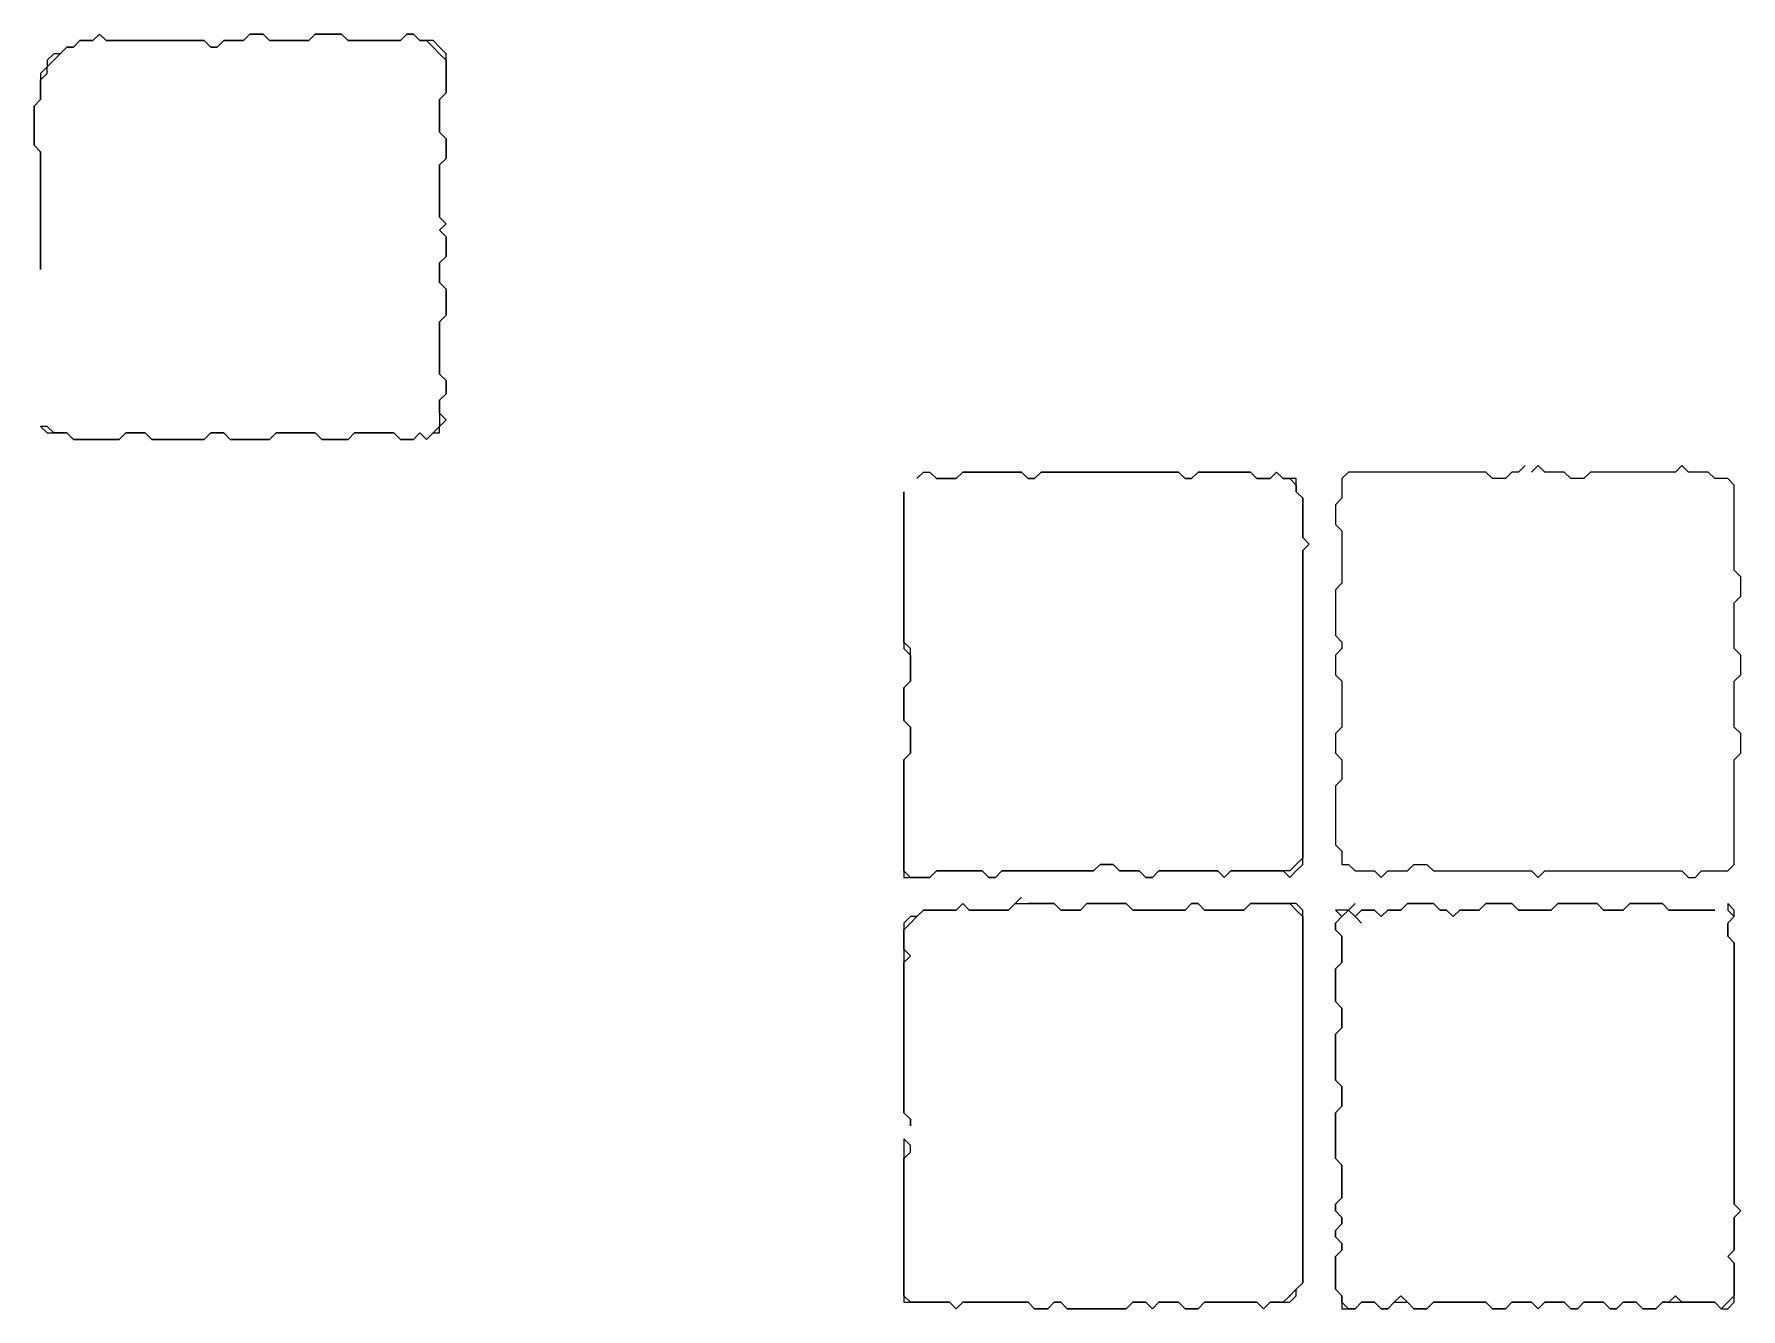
# Model space of a CAD drawing. Header units: metres. Extents: x 0 to 600, y 0 to 400.
# Drawn here: x 219.2 to 258.04, y 171.88 to 200.89 of the extents above; entities that cross this region are included whole.
import ezdxf

# ---------------------------------------------------------------- set-up
doc = ezdxf.new("R2010")
doc.units = ezdxf.units.M

msp = doc.modelspace()

# ---------------------------------------------------------------- linework, layer by layer
for points in [[(220.685, 200.893), (220.536, 200.744), (220.387, 200.744), (220.238, 200.744), (220.089, 200.595), (219.94, 200.595), (219.792, 200.446), (219.643, 200.446), (219.494, 200.298), (219.494, 200.149), (219.345, 200), (219.345, 199.851), (219.345, 199.702), (219.345, 199.554), (219.345, 199.405), (219.196, 199.256), (219.196, 199.107), (219.196, 198.958), (219.196, 198.81), (219.196, 198.661), (219.196, 198.512), (219.196, 198.363), (219.345, 198.214), (219.345, 198.065), (219.345, 197.917), (219.345, 197.768), (219.345, 197.619), (219.345, 197.47), (219.345, 197.321), (219.345, 197.173), (219.345, 197.024), (219.345, 196.875), (219.345, 196.726), (219.345, 196.577), (219.345, 196.429), (219.345, 196.28), (219.345, 196.131), (219.345, 195.982), (219.345, 195.833), (219.345, 195.685), (219.345, 195.536), (219.345, 195.685), (219.345, 195.833), (219.345, 195.982), (219.345, 196.131), (219.345, 196.28), (219.345, 196.429), (219.345, 196.577), (219.345, 196.726), (219.345, 196.875), (219.345, 197.024), (219.345, 197.173), (219.345, 197.321), (219.345, 197.47), (219.345, 197.619), (219.345, 197.768), (219.345, 197.917), (219.345, 198.065), (219.345, 198.214), (219.196, 198.363), (219.196, 198.512), (219.196, 198.661), (219.196, 198.81), (219.196, 198.958), (219.196, 199.107), (219.196, 199.256), (219.345, 199.405), (219.345, 199.554), (219.345, 199.702), (219.345, 199.851), (219.494, 200), (219.494, 200.149), (219.643, 200.298), (219.792, 200.446), (219.94, 200.595), (220.089, 200.595), (220.238, 200.744), (220.387, 200.744), (220.536, 200.744), (220.685, 200.893), (220.833, 200.744), (220.982, 200.744), (221.131, 200.744), (221.28, 200.744), (221.429, 200.744), (221.577, 200.744), (221.726, 200.744), (221.875, 200.744), (222.024, 200.744), (222.173, 200.744), (222.321, 200.744), (222.47, 200.744), (222.619, 200.744), (222.768, 200.744), (222.917, 200.744), (223.065, 200.744), (223.214, 200.595), (223.363, 200.595), (223.512, 200.744), (223.661, 200.744), (223.81, 200.744), (223.958, 200.744), (224.107, 200.893), (224.256, 200.893), (224.405, 200.893), (224.554, 200.744), (224.702, 200.744), (224.851, 200.744), (225, 200.744), (225.149, 200.744), (225.298, 200.744), (225.446, 200.744), (225.595, 200.893), (225.744, 200.893), (225.893, 200.893), (226.042, 200.893), (226.19, 200.893), (226.339, 200.744), (226.488, 200.744), (226.637, 200.744), (226.786, 200.744), (226.935, 200.744), (227.083, 200.744), (227.232, 200.744), (227.381, 200.744), (227.53, 200.744), (227.679, 200.893), (227.827, 200.893), (227.976, 200.744), (228.125, 200.744), (228.274, 200.595), (228.423, 200.446), (228.571, 200.298), (228.571, 200.149), (228.571, 200), (228.571, 199.851), (228.571, 199.702), (228.571, 199.554), (228.423, 199.405), (228.423, 199.256), (228.423, 199.107), (228.423, 198.958), (228.423, 198.81), (228.423, 198.661), (228.571, 198.512), (228.571, 198.363), (228.571, 198.214), (228.571, 198.065), (228.423, 197.917), (228.423, 197.768), (228.423, 197.619), (228.423, 197.47), (228.423, 197.321), (228.423, 197.173), (228.423, 197.024), (228.423, 196.875), (228.423, 196.726), (228.571, 196.577), (228.423, 196.429), (228.571, 196.28), (228.571, 196.131), (228.571, 195.982), (228.571, 195.833), (228.423, 195.685), (228.423, 195.536), (228.423, 195.387), (228.423, 195.238), (228.571, 195.089), (228.571, 194.94), (228.571, 194.792), (228.571, 194.643), (228.571, 194.494), (228.423, 194.345), (228.423, 194.196), (228.423, 194.048), (228.423, 193.899), (228.423, 193.75), (228.423, 193.601), (228.423, 193.452), (228.423, 193.304), (228.423, 193.155), (228.571, 193.006), (228.571, 192.857), (228.571, 192.708), (228.423, 192.56), (228.423, 192.411), (228.423, 192.262), (228.423, 192.113), (228.423, 191.964), (228.274, 191.815), (228.125, 191.667), (227.976, 191.815), (227.827, 191.667), (227.679, 191.667), (227.53, 191.667), (227.381, 191.815), (227.232, 191.815), (227.083, 191.815), (226.935, 191.815), (226.786, 191.815), (226.637, 191.815), (226.488, 191.815), (226.339, 191.667), (226.19, 191.667), (226.042, 191.667), (225.893, 191.667), (225.744, 191.667), (225.595, 191.815), (225.446, 191.815), (225.298, 191.815), (225.149, 191.815), (225, 191.815), (224.851, 191.815), (224.702, 191.815), (224.554, 191.667), (224.405, 191.667), (224.256, 191.667), (224.107, 191.667), (223.958, 191.667), (223.81, 191.667), (223.661, 191.667), (223.512, 191.815), (223.363, 191.815), (223.214, 191.815), (223.065, 191.667), (222.917, 191.667), (222.768, 191.667), (222.619, 191.667), (222.47, 191.667), (222.321, 191.667), (222.173, 191.667), (222.024, 191.667), (221.875, 191.667), (221.726, 191.815), (221.577, 191.815), (221.429, 191.815), (221.28, 191.815), (221.131, 191.667), (220.982, 191.667), (220.833, 191.667), (220.685, 191.667), (220.536, 191.667), (220.387, 191.667), (220.238, 191.667), (220.089, 191.667), (219.94, 191.815), (219.792, 191.815), (219.643, 191.815), (219.494, 191.964), (219.345, 191.964), (219.494, 191.815), (219.643, 191.815), (219.792, 191.815), (219.94, 191.815), (220.089, 191.667), (220.238, 191.667), (220.387, 191.667), (220.536, 191.667), (220.685, 191.667), (220.833, 191.667), (220.982, 191.667), (221.131, 191.667), (221.28, 191.815), (221.429, 191.815), (221.577, 191.815), (221.726, 191.815), (221.875, 191.667), (222.024, 191.667), (222.173, 191.667), (222.321, 191.667), (222.47, 191.667), (222.619, 191.667), (222.768, 191.667), (222.917, 191.667), (223.065, 191.667), (223.214, 191.815), (223.363, 191.815), (223.512, 191.815), (223.661, 191.667), (223.81, 191.667), (223.958, 191.667), (224.107, 191.667), (224.256, 191.667), (224.405, 191.667), (224.554, 191.667), (224.702, 191.815), (224.851, 191.815), (225, 191.815), (225.149, 191.815), (225.298, 191.815), (225.446, 191.815), (225.595, 191.815), (225.744, 191.667), (225.893, 191.667), (226.042, 191.667), (226.19, 191.667), (226.339, 191.667), (226.488, 191.815), (226.637, 191.815), (226.786, 191.815), (226.935, 191.815), (227.083, 191.815), (227.232, 191.815), (227.381, 191.815), (227.53, 191.667), (227.679, 191.667), (227.827, 191.667), (227.976, 191.815), (228.125, 191.667), (228.274, 191.815), (228.423, 191.815), (228.423, 191.964), (228.571, 192.113), (228.423, 192.262), (228.423, 192.411), (228.423, 192.56), (228.571, 192.708), (228.571, 192.857), (228.571, 193.006), (228.423, 193.155), (228.423, 193.304), (228.423, 193.452), (228.423, 193.601), (228.423, 193.75), (228.423, 193.899), (228.423, 194.048), (228.423, 194.196), (228.423, 194.345), (228.571, 194.494), (228.571, 194.643), (228.571, 194.792), (228.571, 194.94), (228.571, 195.089), (228.423, 195.238), (228.423, 195.387), (228.423, 195.536), (228.423, 195.685), (228.571, 195.833), (228.571, 195.982), (228.571, 196.131), (228.571, 196.28), (228.423, 196.429), (228.571, 196.577), (228.423, 196.726), (228.423, 196.875), (228.423, 197.024), (228.423, 197.173), (228.423, 197.321), (228.423, 197.47), (228.423, 197.619), (228.423, 197.768), (228.423, 197.917), (228.571, 198.065), (228.571, 198.214), (228.571, 198.363), (228.571, 198.512), (228.423, 198.661), (228.423, 198.81), (228.423, 198.958), (228.423, 199.107), (228.423, 199.256), (228.423, 199.405), (228.571, 199.554), (228.571, 199.702), (228.571, 199.851), (228.571, 200), (228.571, 200.149), (228.571, 200.298), (228.571, 200.446), (228.423, 200.595), (228.274, 200.744), (228.125, 200.744), (227.976, 200.744), (227.827, 200.893), (227.679, 200.893), (227.53, 200.744), (227.381, 200.744), (227.232, 200.744), (227.083, 200.744), (226.935, 200.744), (226.786, 200.744), (226.637, 200.744), (226.488, 200.744), (226.339, 200.744), (226.19, 200.893), (226.042, 200.893), (225.893, 200.893), (225.744, 200.893), (225.595, 200.893), (225.446, 200.744), (225.298, 200.744), (225.149, 200.744), (225, 200.744), (224.851, 200.744), (224.702, 200.744), (224.554, 200.744), (224.405, 200.893), (224.256, 200.893), (224.107, 200.893), (223.958, 200.744), (223.81, 200.744), (223.661, 200.744), (223.512, 200.744), (223.363, 200.595), (223.214, 200.595), (223.065, 200.744), (222.917, 200.744), (222.768, 200.744), (222.619, 200.744), (222.47, 200.744), (222.321, 200.744), (222.173, 200.744), (222.024, 200.744), (221.875, 200.744), (221.726, 200.744), (221.577, 200.744), (221.429, 200.744), (221.28, 200.744), (221.131, 200.744), (220.982, 200.744), (220.833, 200.744)], [(239.435, 190.923), (239.286, 190.774), (239.435, 190.923), (239.583, 190.923), (239.732, 190.774), (239.881, 190.774), (240.03, 190.774), (240.179, 190.774), (240.327, 190.923), (240.476, 190.923), (240.625, 190.923), (240.774, 190.923), (240.923, 190.923), (241.071, 190.923), (241.22, 190.923), (241.369, 190.923), (241.518, 190.923), (241.667, 190.923), (241.815, 190.774), (241.964, 190.774), (242.113, 190.923), (242.262, 190.923), (242.411, 190.923), (242.56, 190.923), (242.708, 190.923), (242.857, 190.923), (243.006, 190.923), (243.155, 190.923), (243.304, 190.923), (243.452, 190.923), (243.601, 190.923), (243.75, 190.923), (243.899, 190.923), (244.048, 190.923), (244.196, 190.923), (244.345, 190.923), (244.494, 190.923), (244.643, 190.923), (244.792, 190.923), (244.94, 190.923), (245.089, 190.923), (245.238, 190.923), (245.387, 190.774), (245.536, 190.774), (245.685, 190.923), (245.833, 190.923), (245.982, 190.923), (246.131, 190.923), (246.28, 190.923), (246.429, 190.923), (246.577, 190.923), (246.726, 190.923), (246.875, 190.923), (247.024, 190.774), (247.173, 190.774), (247.321, 190.774), (247.47, 190.923), (247.619, 190.774), (247.768, 190.774), (247.917, 190.625), (247.917, 190.476), (248.065, 190.327), (248.065, 190.179), (248.065, 190.03), (248.065, 189.881), (248.065, 189.732), (248.065, 189.583), (248.065, 189.435), (248.214, 189.286), (248.065, 189.137), (248.065, 188.988), (248.065, 188.839), (248.065, 188.69), (248.065, 188.542), (248.065, 188.393), (248.065, 188.244), (248.065, 188.095), (248.065, 187.946), (248.065, 187.798), (248.065, 187.649), (248.065, 187.5), (248.065, 187.351), (248.065, 187.202), (248.065, 187.054), (248.065, 186.905), (248.065, 186.756), (248.065, 186.607), (248.065, 186.458), (248.065, 186.31), (248.065, 186.161), (248.065, 186.012), (248.065, 185.863), (248.065, 185.714), (248.065, 185.565), (248.065, 185.417), (248.065, 185.268), (248.065, 185.119), (248.065, 184.97), (248.065, 184.821), (248.065, 184.673), (248.065, 184.524), (248.065, 184.375), (248.065, 184.226), (248.065, 184.077), (248.065, 183.929), (248.065, 183.78), (248.065, 183.631), (248.065, 183.482), (248.065, 183.333), (248.065, 183.185), (248.065, 183.036), (248.065, 182.887), (248.065, 182.738), (248.065, 182.589), (248.065, 182.44), (248.065, 182.292), (248.065, 182.143), (247.917, 181.994), (247.768, 181.845), (247.619, 181.845), (247.47, 181.845), (247.321, 181.845), (247.173, 181.845), (247.024, 181.845), (246.875, 181.845), (246.726, 181.845), (246.577, 181.845), (246.429, 181.845), (246.28, 181.696), (246.131, 181.845), (245.982, 181.845), (245.833, 181.845), (245.685, 181.845), (245.536, 181.845), (245.387, 181.845), (245.238, 181.845), (245.089, 181.845), (244.94, 181.845), (244.792, 181.845), (244.643, 181.696), (244.494, 181.696), (244.345, 181.845), (244.196, 181.845), (244.048, 181.845), (243.899, 181.845), (243.75, 181.994), (243.601, 181.994), (243.452, 181.994), (243.304, 181.845), (243.155, 181.845), (243.006, 181.845), (242.857, 181.845), (242.708, 181.845), (242.56, 181.845), (242.411, 181.845), (242.262, 181.845), (242.113, 181.845), (241.964, 181.845), (241.815, 181.845), (241.667, 181.845), (241.518, 181.845), (241.369, 181.845), (241.22, 181.845), (241.071, 181.696), (240.923, 181.696), (240.774, 181.845), (240.625, 181.845), (240.476, 181.845), (240.327, 181.845), (240.179, 181.845), (240.03, 181.845), (239.881, 181.845), (239.732, 181.845), (239.583, 181.696), (239.435, 181.696), (239.286, 181.696), (239.137, 181.696), (238.988, 181.845), (238.988, 181.994), (238.988, 182.143), (238.988, 182.292), (238.988, 182.44), (238.988, 182.589), (238.988, 182.738), (238.988, 182.887), (238.988, 183.036), (238.988, 183.185), (238.988, 183.333), (238.988, 183.482), (238.988, 183.631), (238.988, 183.78), (238.988, 183.929), (238.988, 184.077), (238.988, 184.226), (238.988, 184.375), (239.137, 184.524), (239.137, 184.673), (239.137, 184.821), (239.137, 184.97), (239.137, 185.119), (238.988, 185.268), (238.988, 185.417), (238.988, 185.565), (238.988, 185.714), (238.988, 185.863), (238.988, 186.012), (239.137, 186.161), (239.137, 186.31), (239.137, 186.458), (239.137, 186.607), (239.137, 186.756), (239.137, 186.905), (238.988, 187.054), (238.988, 187.202), (238.988, 187.351), (238.988, 187.5), (238.988, 187.649), (238.988, 187.798), (238.988, 187.946), (238.988, 188.095), (238.988, 188.244), (238.988, 188.393), (238.988, 188.542), (238.988, 188.69), (238.988, 188.839), (238.988, 188.988), (238.988, 189.137), (238.988, 189.286), (238.988, 189.435), (238.988, 189.583), (238.988, 189.732), (238.988, 189.881), (238.988, 190.03), (238.988, 190.179), (238.988, 190.327), (238.988, 190.476), (238.988, 190.327), (238.988, 190.179), (238.988, 190.03), (238.988, 189.881), (238.988, 189.732), (238.988, 189.583), (238.988, 189.435), (238.988, 189.286), (238.988, 189.137), (238.988, 188.988), (238.988, 188.839), (238.988, 188.69), (238.988, 188.542), (238.988, 188.393), (238.988, 188.244), (238.988, 188.095), (238.988, 187.946), (238.988, 187.798), (238.988, 187.649), (238.988, 187.5), (238.988, 187.351), (238.988, 187.202), (238.988, 187.054), (238.988, 186.905), (239.137, 186.756), (239.137, 186.607), (239.137, 186.458), (239.137, 186.31), (239.137, 186.161), (238.988, 186.012), (238.988, 185.863), (238.988, 185.714), (238.988, 185.565), (238.988, 185.417), (238.988, 185.268), (239.137, 185.119), (239.137, 184.97), (239.137, 184.821), (239.137, 184.673), (239.137, 184.524), (238.988, 184.375), (238.988, 184.226), (238.988, 184.077), (238.988, 183.929), (238.988, 183.78), (238.988, 183.631), (238.988, 183.482), (238.988, 183.333), (238.988, 183.185), (238.988, 183.036), (238.988, 182.887), (238.988, 182.738), (238.988, 182.589), (238.988, 182.44), (238.988, 182.292), (238.988, 182.143), (238.988, 181.994), (238.988, 181.845), (238.988, 181.696), (239.137, 181.696), (239.286, 181.696), (239.435, 181.696), (239.583, 181.696), (239.732, 181.845), (239.881, 181.845), (240.03, 181.845), (240.179, 181.845), (240.327, 181.845), (240.476, 181.845), (240.625, 181.845), (240.774, 181.845), (240.923, 181.696), (241.071, 181.696), (241.22, 181.845), (241.369, 181.845), (241.518, 181.845), (241.667, 181.845), (241.815, 181.845), (241.964, 181.845), (242.113, 181.845), (242.262, 181.845), (242.411, 181.845), (242.56, 181.845), (242.708, 181.845), (242.857, 181.845), (243.006, 181.845), (243.155, 181.845), (243.304, 181.845), (243.452, 181.994), (243.601, 181.994), (243.75, 181.994), (243.899, 181.845), (244.048, 181.845), (244.196, 181.845), (244.345, 181.845), (244.494, 181.696), (244.643, 181.696), (244.792, 181.845), (244.94, 181.845), (245.089, 181.845), (245.238, 181.845), (245.387, 181.845), (245.536, 181.845), (245.685, 181.845), (245.833, 181.845), (245.982, 181.845), (246.131, 181.845), (246.28, 181.696), (246.429, 181.845), (246.577, 181.845), (246.726, 181.845), (246.875, 181.845), (247.024, 181.845), (247.173, 181.845), (247.321, 181.845), (247.47, 181.845), (247.619, 181.845), (247.768, 181.696), (247.917, 181.845), (248.065, 181.994), (248.065, 182.143), (248.065, 182.292), (248.065, 182.44), (248.065, 182.589), (248.065, 182.738), (248.065, 182.887), (248.065, 183.036), (248.065, 183.185), (248.065, 183.333), (248.065, 183.482), (248.065, 183.631), (248.065, 183.78), (248.065, 183.929), (248.065, 184.077), (248.065, 184.226), (248.065, 184.375), (248.065, 184.524), (248.065, 184.673), (248.065, 184.821), (248.065, 184.97), (248.065, 185.119), (248.065, 185.268), (248.065, 185.417), (248.065, 185.565), (248.065, 185.714), (248.065, 185.863), (248.065, 186.012), (248.065, 186.161), (248.065, 186.31), (248.065, 186.458), (248.065, 186.607), (248.065, 186.756), (248.065, 186.905), (248.065, 187.054), (248.065, 187.202), (248.065, 187.351), (248.065, 187.5), (248.065, 187.649), (248.065, 187.798), (248.065, 187.946), (248.065, 188.095), (248.065, 188.244), (248.065, 188.393), (248.065, 188.542), (248.065, 188.69), (248.065, 188.839), (248.065, 188.988), (248.065, 189.137), (248.214, 189.286), (248.065, 189.435), (248.065, 189.583), (248.065, 189.732), (248.065, 189.881), (248.065, 190.03), (248.065, 190.179), (248.065, 190.327), (247.917, 190.476), (247.917, 190.625), (247.917, 190.774), (247.768, 190.774), (247.619, 190.774), (247.47, 190.923), (247.321, 190.774), (247.173, 190.774), (247.024, 190.774), (246.875, 190.923), (246.726, 190.923), (246.577, 190.923), (246.429, 190.923), (246.28, 190.923), (246.131, 190.923), (245.982, 190.923), (245.833, 190.923), (245.685, 190.923), (245.536, 190.774), (245.387, 190.774), (245.238, 190.923), (245.089, 190.923), (244.94, 190.923), (244.792, 190.923), (244.643, 190.923), (244.494, 190.923), (244.345, 190.923), (244.196, 190.923), (244.048, 190.923), (243.899, 190.923), (243.75, 190.923), (243.601, 190.923), (243.452, 190.923), (243.304, 190.923), (243.155, 190.923), (243.006, 190.923), (242.857, 190.923), (242.708, 190.923), (242.56, 190.923), (242.411, 190.923), (242.262, 190.923), (242.113, 190.923), (241.964, 190.774), (241.815, 190.774), (241.667, 190.923), (241.518, 190.923), (241.369, 190.923), (241.22, 190.923), (241.071, 190.923), (240.923, 190.923), (240.774, 190.923), (240.625, 190.923), (240.476, 190.923), (240.327, 190.923), (240.179, 190.774), (240.03, 190.774), (239.881, 190.774), (239.732, 190.774), (239.583, 190.923)], [(253.125, 191.071), (252.976, 190.923), (252.827, 190.923), (252.679, 190.774), (252.53, 190.774), (252.381, 190.774), (252.232, 190.923), (252.083, 190.923), (251.935, 190.923), (251.786, 190.923), (251.637, 190.923), (251.488, 190.923), (251.339, 190.923), (251.19, 190.923), (251.042, 190.923), (250.893, 190.923), (250.744, 190.923), (250.595, 190.923), (250.446, 190.923), (250.298, 190.923), (250.149, 190.923), (250, 190.923), (249.851, 190.923), (249.702, 190.923), (249.554, 190.923), (249.405, 190.923), (249.256, 190.923), (249.107, 190.923), (248.958, 190.774), (248.958, 190.625), (248.958, 190.476), (248.958, 190.327), (248.81, 190.179), (248.81, 190.03), (248.81, 189.881), (248.81, 189.732), (248.958, 189.583), (248.958, 189.435), (248.958, 189.286), (248.958, 189.137), (248.958, 188.988), (248.958, 188.839), (248.958, 188.69), (248.958, 188.542), (248.958, 188.393), (248.81, 188.244), (248.81, 188.095), (248.81, 187.946), (248.81, 187.798), (248.81, 187.649), (248.81, 187.5), (248.81, 187.351), (248.81, 187.202), (248.958, 187.054), (248.958, 186.905), (248.81, 186.756), (248.81, 186.607), (248.81, 186.458), (248.81, 186.31), (248.958, 186.161), (248.958, 186.012), (248.958, 185.863), (248.958, 185.714), (248.958, 185.565), (248.958, 185.417), (248.958, 185.268), (248.958, 185.119), (248.81, 184.97), (248.81, 184.821), (248.81, 184.673), (248.81, 184.524), (248.958, 184.375), (248.958, 184.226), (248.958, 184.077), (248.958, 183.929), (248.81, 183.78), (248.81, 183.631), (248.81, 183.482), (248.81, 183.333), (248.81, 183.185), (248.81, 183.036), (248.81, 182.887), (248.81, 182.738), (248.81, 182.589), (248.81, 182.44), (248.958, 182.292), (248.958, 182.143), (248.958, 181.994), (249.107, 181.994), (249.256, 181.845), (249.405, 181.845), (249.554, 181.845), (249.702, 181.845), (249.851, 181.696), (250, 181.845), (250.149, 181.845), (250.298, 181.845), (250.446, 181.845), (250.595, 181.994), (250.744, 181.994), (250.893, 181.994), (251.042, 181.845), (251.19, 181.845), (251.339, 181.845), (251.488, 181.845), (251.637, 181.845), (251.786, 181.845), (251.935, 181.845), (252.083, 181.845), (252.232, 181.845), (252.381, 181.845), (252.53, 181.845), (252.679, 181.845), (252.827, 181.845), (252.976, 181.845), (253.125, 181.845), (253.274, 181.845), (253.423, 181.696), (253.571, 181.845), (253.72, 181.845), (253.869, 181.845), (254.018, 181.845), (254.167, 181.845), (254.315, 181.845), (254.464, 181.845), (254.613, 181.845), (254.762, 181.845), (254.911, 181.845), (255.06, 181.845), (255.208, 181.845), (255.357, 181.845), (255.506, 181.845), (255.655, 181.845), (255.804, 181.845), (255.952, 181.845), (256.101, 181.845), (256.25, 181.845), (256.399, 181.845), (256.548, 181.845), (256.696, 181.845), (256.845, 181.696), (256.994, 181.696), (257.143, 181.845), (257.292, 181.845), (257.44, 181.845), (257.589, 181.845), (257.738, 181.845), (257.887, 181.994), (257.887, 182.143), (257.887, 182.292), (257.887, 182.44), (257.887, 182.589), (257.887, 182.738), (257.887, 182.887), (257.887, 183.036), (257.887, 183.185), (257.887, 183.333), (257.887, 183.482), (257.887, 183.631), (257.887, 183.78), (257.887, 183.929), (257.887, 184.077), (257.887, 184.226), (257.887, 184.375), (258.036, 184.524), (258.036, 184.673), (258.036, 184.821), (258.036, 184.97), (257.887, 185.119), (257.887, 185.268), (257.887, 185.417), (257.887, 185.565), (257.887, 185.714), (257.887, 185.863), (257.887, 186.012), (257.887, 186.161), (258.036, 186.31), (258.036, 186.458), (258.036, 186.607), (258.036, 186.756), (257.887, 186.905), (257.887, 187.054), (257.887, 187.202), (257.887, 187.351), (257.887, 187.5), (257.887, 187.649), (257.887, 187.798), (257.887, 187.946), (258.036, 188.095), (258.036, 188.244), (258.036, 188.393), (258.036, 188.542), (257.887, 188.69), (257.887, 188.839), (257.887, 188.988), (257.887, 189.137), (257.887, 189.286), (257.887, 189.435), (257.887, 189.583), (257.887, 189.732), (257.887, 189.881), (257.887, 190.03), (257.887, 190.179), (257.887, 190.327), (257.887, 190.476), (257.887, 190.625), (257.738, 190.774), (257.589, 190.774), (257.44, 190.774), (257.292, 190.923), (257.143, 190.923), (256.994, 190.923), (256.845, 190.923), (256.696, 191.071), (256.548, 190.923), (256.399, 190.923), (256.25, 190.923), (256.101, 190.923), (255.952, 190.923), (255.804, 190.923), (255.655, 190.923), (255.506, 190.923), (255.357, 190.923), (255.208, 190.923), (255.06, 190.923), (254.911, 190.923), (254.762, 190.923), (254.613, 190.923), (254.464, 190.774), (254.315, 190.774), (254.167, 190.774), (254.018, 190.923), (253.869, 190.923), (253.72, 190.923), (253.571, 190.923), (253.423, 191.071), (253.274, 190.923)], [(241.667, 181.25), (241.518, 181.101), (241.369, 180.952), (241.22, 180.952), (241.071, 180.952), (240.923, 180.952), (240.774, 180.952), (240.625, 180.952), (240.476, 180.952), (240.327, 181.101), (240.179, 180.952), (240.03, 180.952), (239.881, 180.952), (239.732, 180.952), (239.583, 180.952), (239.435, 180.952), (239.286, 180.804), (239.137, 180.804), (238.988, 180.655), (238.988, 180.506), (238.988, 180.357), (238.988, 180.208), (238.988, 180.06), (238.988, 179.911), (238.988, 179.762), (238.988, 179.613), (238.988, 179.464), (238.988, 179.315), (238.988, 179.167), (238.988, 179.018), (238.988, 178.869), (238.988, 178.72), (238.988, 178.571), (238.988, 178.423), (238.988, 178.274), (238.988, 178.125), (238.988, 177.976), (238.988, 177.827), (238.988, 177.679), (238.988, 177.53), (238.988, 177.381), (238.988, 177.232), (238.988, 177.083), (238.988, 176.935), (238.988, 176.786), (238.988, 176.637), (238.988, 176.488), (238.988, 176.339), (239.137, 176.19), (239.137, 176.042), (239.137, 176.19), (238.988, 176.339), (238.988, 176.488), (238.988, 176.637), (238.988, 176.786), (238.988, 176.935), (238.988, 177.083), (238.988, 177.232), (238.988, 177.381), (238.988, 177.53), (238.988, 177.679), (238.988, 177.827), (238.988, 177.976), (238.988, 178.125), (238.988, 178.274), (238.988, 178.423), (238.988, 178.571), (238.988, 178.72), (238.988, 178.869), (238.988, 179.018), (238.988, 179.167), (238.988, 179.315), (238.988, 179.464), (238.988, 179.613), (238.988, 179.762), (239.137, 179.911), (238.988, 180.06), (238.988, 180.208), (238.988, 180.357), (238.988, 180.506), (239.137, 180.655), (239.286, 180.804), (239.435, 180.952), (239.583, 180.952), (239.732, 180.952), (239.881, 180.952), (240.03, 180.952), (240.179, 180.952), (240.327, 181.101), (240.476, 180.952), (240.625, 180.952), (240.774, 180.952), (240.923, 180.952), (241.071, 180.952), (241.22, 180.952), (241.369, 180.952), (241.518, 181.101), (241.667, 181.101), (241.815, 181.101), (241.964, 181.101), (242.113, 181.101), (242.262, 181.101), (242.411, 181.101), (242.56, 180.952), (242.708, 180.952), (242.857, 180.952), (243.006, 180.952), (243.155, 181.101), (243.304, 181.101), (243.452, 181.101), (243.601, 181.101), (243.75, 181.101), (243.899, 181.101), (244.048, 181.101), (244.196, 180.952), (244.345, 180.952), (244.494, 180.952), (244.643, 180.952), (244.792, 180.952), (244.94, 180.952), (245.089, 180.952), (245.238, 180.952), (245.387, 180.952), (245.536, 181.101), (245.685, 181.101), (245.833, 180.952), (245.982, 180.952), (246.131, 180.952), (246.28, 180.952), (246.429, 180.952), (246.577, 180.952), (246.726, 180.952), (246.875, 181.101), (247.024, 181.101), (247.173, 181.101), (247.321, 181.101), (247.47, 181.101), (247.619, 181.101), (247.768, 181.101), (247.917, 180.952), (248.065, 180.804), (248.065, 180.655), (248.065, 180.506), (248.065, 180.357), (248.065, 180.208), (248.065, 180.06), (248.065, 179.911), (248.065, 179.762), (248.065, 179.613), (248.065, 179.464), (248.065, 179.315), (248.065, 179.167), (248.065, 179.018), (248.065, 178.869), (248.065, 178.72), (248.065, 178.571), (248.065, 178.423), (248.065, 178.274), (248.065, 178.125), (248.065, 177.976), (248.065, 177.827), (248.065, 177.679), (248.065, 177.53), (248.065, 177.381), (248.065, 177.232), (248.065, 177.083), (248.065, 176.935), (248.065, 176.786), (248.065, 176.637), (248.065, 176.488), (248.065, 176.339), (248.065, 176.19), (248.065, 176.042), (248.065, 175.893), (248.065, 175.744), (248.065, 175.595), (248.065, 175.446), (248.065, 175.298), (248.065, 175.149), (248.065, 175), (248.065, 174.851), (248.065, 174.702), (248.065, 174.554), (248.065, 174.405), (248.065, 174.256), (248.065, 174.107), (248.065, 173.958), (248.065, 173.81), (248.065, 173.661), (248.065, 173.512), (248.065, 173.363), (248.065, 173.214), (248.065, 173.065), (248.065, 172.917), (248.065, 172.768), (248.065, 172.619), (248.065, 172.47), (247.917, 172.321), (247.768, 172.173), (247.619, 172.024), (247.47, 172.024), (247.321, 172.024), (247.173, 171.875), (247.024, 172.024), (246.875, 172.024), (246.726, 172.024), (246.577, 172.024), (246.429, 172.024), (246.28, 172.024), (246.131, 172.024), (245.982, 172.024), (245.833, 172.024), (245.685, 171.875), (245.536, 171.875), (245.387, 171.875), (245.238, 172.024), (245.089, 172.024), (244.94, 172.024), (244.792, 172.024), (244.643, 171.875), (244.494, 172.024), (244.345, 172.024), (244.196, 172.024), (244.048, 171.875), (243.899, 171.875), (243.75, 171.875), (243.601, 171.875), (243.452, 171.875), (243.304, 171.875), (243.155, 171.875), (243.006, 171.875), (242.857, 171.875), (242.708, 171.875), (242.56, 172.024), (242.411, 172.024), (242.262, 171.875), (242.113, 171.875), (241.964, 171.875), (241.815, 172.024), (241.667, 172.024), (241.518, 172.024), (241.369, 172.024), (241.22, 172.024), (241.071, 172.024), (240.923, 172.024), (240.774, 172.024), (240.625, 172.024), (240.476, 172.024), (240.327, 172.024), (240.179, 171.875), (240.03, 172.024), (239.881, 172.024), (239.732, 172.024), (239.583, 172.024), (239.435, 172.024), (239.286, 172.024), (239.137, 172.024), (238.988, 172.173), (238.988, 172.321), (238.988, 172.47), (238.988, 172.619), (238.988, 172.768), (238.988, 172.917), (238.988, 173.065), (238.988, 173.214), (238.988, 173.363), (238.988, 173.512), (238.988, 173.661), (238.988, 173.81), (238.988, 173.958), (238.988, 174.107), (238.988, 174.256), (238.988, 174.405), (238.988, 174.554), (238.988, 174.702), (238.988, 174.851), (238.988, 175), (238.988, 175.149), (238.988, 175.298), (239.137, 175.446), (239.137, 175.595), (238.988, 175.744), (238.988, 175.595), (238.988, 175.446), (238.988, 175.298), (238.988, 175.149), (238.988, 175), (238.988, 174.851), (238.988, 174.702), (238.988, 174.554), (238.988, 174.405), (238.988, 174.256), (238.988, 174.107), (238.988, 173.958), (238.988, 173.81), (238.988, 173.661), (238.988, 173.512), (238.988, 173.363), (238.988, 173.214), (238.988, 173.065), (238.988, 172.917), (238.988, 172.768), (238.988, 172.619), (238.988, 172.47), (238.988, 172.321), (238.988, 172.173), (238.988, 172.024), (239.137, 172.024), (239.286, 172.024), (239.435, 172.024), (239.583, 172.024), (239.732, 172.024), (239.881, 172.024), (240.03, 172.024), (240.179, 171.875), (240.327, 172.024), (240.476, 172.024), (240.625, 172.024), (240.774, 172.024), (240.923, 172.024), (241.071, 172.024), (241.22, 172.024), (241.369, 172.024), (241.518, 172.024), (241.667, 172.024), (241.815, 172.024), (241.964, 171.875), (242.113, 171.875), (242.262, 171.875), (242.411, 172.024), (242.56, 172.024), (242.708, 171.875), (242.857, 171.875), (243.006, 171.875), (243.155, 171.875), (243.304, 171.875), (243.452, 171.875), (243.601, 171.875), (243.75, 171.875), (243.899, 171.875), (244.048, 171.875), (244.196, 172.024), (244.345, 172.024), (244.494, 172.024), (244.643, 171.875), (244.792, 172.024), (244.94, 172.024), (245.089, 172.024), (245.238, 172.024), (245.387, 171.875), (245.536, 171.875), (245.685, 171.875), (245.833, 172.024), (245.982, 172.024), (246.131, 172.024), (246.28, 172.024), (246.429, 172.024), (246.577, 172.024), (246.726, 172.024), (246.875, 172.024), (247.024, 172.024), (247.173, 171.875), (247.321, 172.024), (247.47, 172.024), (247.619, 172.024), (247.768, 172.024), (247.917, 172.173), (247.917, 172.321), (248.065, 172.47), (248.065, 172.619), (248.065, 172.768), (248.065, 172.917), (248.065, 173.065), (248.065, 173.214), (248.065, 173.363), (248.065, 173.512), (248.065, 173.661), (248.065, 173.81), (248.065, 173.958), (248.065, 174.107), (248.065, 174.256), (248.065, 174.405), (248.065, 174.554), (248.065, 174.702), (248.065, 174.851), (248.065, 175), (248.065, 175.149), (248.065, 175.298), (248.065, 175.446), (248.065, 175.595), (248.065, 175.744), (248.065, 175.893), (248.065, 176.042), (248.065, 176.19), (248.065, 176.339), (248.065, 176.488), (248.065, 176.637), (248.065, 176.786), (248.065, 176.935), (248.065, 177.083), (248.065, 177.232), (248.065, 177.381), (248.065, 177.53), (248.065, 177.679), (248.065, 177.827), (248.065, 177.976), (248.065, 178.125), (248.065, 178.274), (248.065, 178.423), (248.065, 178.571), (248.065, 178.72), (248.065, 178.869), (248.065, 179.018), (248.065, 179.167), (248.065, 179.315), (248.065, 179.464), (248.065, 179.613), (248.065, 179.762), (248.065, 179.911), (248.065, 180.06), (248.065, 180.208), (248.065, 180.357), (248.065, 180.506), (248.065, 180.655), (248.065, 180.804), (248.065, 180.952), (247.917, 181.101), (247.768, 181.101), (247.619, 181.101), (247.47, 181.101), (247.321, 181.101), (247.173, 181.101), (247.024, 181.101), (246.875, 181.101), (246.726, 180.952), (246.577, 180.952), (246.429, 180.952), (246.28, 180.952), (246.131, 180.952), (245.982, 180.952), (245.833, 180.952), (245.685, 181.101), (245.536, 181.101), (245.387, 180.952), (245.238, 180.952), (245.089, 180.952), (244.94, 180.952), (244.792, 180.952), (244.643, 180.952), (244.494, 180.952), (244.345, 180.952), (244.196, 180.952), (244.048, 181.101), (243.899, 181.101), (243.75, 181.101), (243.601, 181.101), (243.452, 181.101), (243.304, 181.101), (243.155, 181.101), (243.006, 180.952), (242.857, 180.952), (242.708, 180.952), (242.56, 180.952), (242.411, 181.101), (242.262, 181.101), (242.113, 181.101), (241.964, 181.101), (241.815, 181.101)], [(249.256, 181.101), (249.107, 180.952), (248.958, 180.952), (248.81, 180.952), (248.958, 180.804), (248.81, 180.655), (248.81, 180.506), (248.958, 180.357), (248.958, 180.208), (248.958, 180.06), (248.958, 179.911), (248.958, 179.762), (248.81, 179.613), (248.81, 179.464), (248.81, 179.315), (248.81, 179.167), (248.81, 179.018), (248.81, 178.869), (248.958, 178.72), (248.958, 178.571), (248.958, 178.423), (248.958, 178.274), (248.81, 178.125), (248.81, 177.976), (248.81, 177.827), (248.81, 177.679), (248.81, 177.53), (248.81, 177.381), (248.81, 177.232), (248.81, 177.083), (248.958, 176.935), (248.958, 176.786), (248.958, 176.637), (248.958, 176.488), (248.81, 176.339), (248.81, 176.19), (248.81, 176.042), (248.81, 175.893), (248.81, 175.744), (248.81, 175.595), (248.81, 175.446), (248.81, 175.298), (248.958, 175.149), (248.958, 175), (248.958, 174.851), (248.958, 174.702), (248.958, 174.554), (248.958, 174.405), (248.81, 174.256), (248.81, 174.107), (248.958, 173.958), (248.958, 173.81), (248.81, 173.661), (248.81, 173.512), (248.958, 173.363), (248.958, 173.214), (248.81, 173.065), (248.81, 172.917), (248.81, 172.768), (248.81, 172.619), (248.81, 172.47), (248.81, 172.321), (248.958, 172.173), (248.958, 172.024), (248.958, 171.875), (249.107, 171.875), (249.256, 171.875), (249.405, 172.024), (249.554, 172.024), (249.702, 172.024), (249.851, 171.875), (250, 171.875), (250.149, 172.024), (250.298, 172.024), (250.446, 172.024), (250.595, 171.875), (250.744, 171.875), (250.893, 171.875), (251.042, 172.024), (251.19, 172.024), (251.339, 172.024), (251.488, 172.024), (251.637, 172.024), (251.786, 172.024), (251.935, 172.024), (252.083, 172.024), (252.232, 172.024), (252.381, 171.875), (252.53, 171.875), (252.679, 171.875), (252.827, 172.024), (252.976, 172.024), (253.125, 172.024), (253.274, 172.024), (253.423, 171.875), (253.571, 172.024), (253.72, 172.024), (253.869, 172.024), (254.018, 172.024), (254.167, 171.875), (254.315, 171.875), (254.464, 172.024), (254.613, 172.024), (254.762, 172.024), (254.911, 172.024), (255.06, 171.875), (255.208, 171.875), (255.357, 172.024), (255.506, 172.024), (255.655, 172.024), (255.804, 171.875), (255.952, 171.875), (256.101, 171.875), (256.25, 172.024), (256.399, 172.024), (256.548, 172.024), (256.696, 172.024), (256.845, 172.024), (256.994, 172.024), (257.143, 172.024), (257.292, 172.024), (257.44, 172.024), (257.589, 171.875), (257.738, 171.875), (257.887, 172.024), (257.887, 172.173), (257.887, 172.321), (257.887, 172.47), (257.887, 172.619), (257.887, 172.768), (257.887, 172.917), (257.738, 173.065), (257.887, 173.214), (257.887, 173.363), (257.887, 173.512), (257.887, 173.661), (257.887, 173.81), (257.887, 173.958), (258.036, 174.107), (257.887, 174.256), (257.887, 174.405), (257.887, 174.554), (257.887, 174.702), (257.887, 174.851), (257.887, 175), (257.887, 175.149), (257.887, 175.298), (257.887, 175.446), (257.887, 175.595), (257.887, 175.744), (257.887, 175.893), (257.887, 176.042), (257.887, 176.19), (257.887, 176.339), (257.887, 176.488), (257.887, 176.637), (257.887, 176.786), (257.887, 176.935), (257.887, 177.083), (257.887, 177.232), (257.887, 177.381), (257.887, 177.53), (257.887, 177.679), (257.887, 177.827), (257.887, 177.976), (257.887, 178.125), (257.887, 178.274), (257.887, 178.423), (257.887, 178.571), (257.887, 178.72), (257.887, 178.869), (257.887, 179.018), (257.887, 179.167), (257.887, 179.315), (257.887, 179.464), (257.887, 179.613), (257.887, 179.762), (257.887, 179.911), (257.887, 180.06), (257.887, 180.208), (257.738, 180.357), (257.738, 180.506), (257.738, 180.655), (257.887, 180.804), (257.887, 180.952), (257.738, 181.101), (257.738, 180.952), (257.887, 180.804), (257.738, 180.655), (257.738, 180.506), (257.738, 180.357), (257.887, 180.208), (257.887, 180.06), (257.887, 179.911), (257.887, 179.762), (257.887, 179.613), (257.887, 179.464), (257.887, 179.315), (257.887, 179.167), (257.887, 179.018), (257.887, 178.869), (257.887, 178.72), (257.887, 178.571), (257.887, 178.423), (257.887, 178.274), (257.887, 178.125), (257.887, 177.976), (257.887, 177.827), (257.887, 177.679), (257.887, 177.53), (257.887, 177.381), (257.887, 177.232), (257.887, 177.083), (257.887, 176.935), (257.887, 176.786), (257.887, 176.637), (257.887, 176.488), (257.887, 176.339), (257.887, 176.19), (257.887, 176.042), (257.887, 175.893), (257.887, 175.744), (257.887, 175.595), (257.887, 175.446), (257.887, 175.298), (257.887, 175.149), (257.887, 175), (257.887, 174.851), (257.887, 174.702), (257.887, 174.554), (257.887, 174.405), (257.887, 174.256), (258.036, 174.107), (257.887, 173.958), (257.887, 173.81), (257.887, 173.661), (257.887, 173.512), (257.887, 173.363), (257.887, 173.214), (257.738, 173.065), (257.887, 172.917), (257.887, 172.768), (257.887, 172.619), (257.887, 172.47), (257.887, 172.321), (257.887, 172.173), (257.738, 172.024), (257.589, 171.875), (257.44, 172.024), (257.292, 172.024), (257.143, 172.024), (256.994, 172.024), (256.845, 172.024), (256.696, 172.024), (256.548, 172.173), (256.399, 172.024), (256.25, 172.024), (256.101, 171.875), (255.952, 171.875), (255.804, 171.875), (255.655, 172.024), (255.506, 172.024), (255.357, 172.024), (255.208, 171.875), (255.06, 171.875), (254.911, 172.024), (254.762, 172.024), (254.613, 172.024), (254.464, 172.024), (254.315, 171.875), (254.167, 171.875), (254.018, 172.024), (253.869, 172.024), (253.72, 172.024), (253.571, 172.024), (253.423, 171.875), (253.274, 172.024), (253.125, 172.024), (252.976, 172.024), (252.827, 172.024), (252.679, 171.875), (252.53, 171.875), (252.381, 171.875), (252.232, 172.024), (252.083, 172.024), (251.935, 172.024), (251.786, 172.024), (251.637, 172.024), (251.488, 172.024), (251.339, 172.024), (251.19, 172.024), (251.042, 172.024), (250.893, 171.875), (250.744, 171.875), (250.595, 171.875), (250.446, 172.024), (250.298, 172.173), (250.149, 172.024), (250, 171.875), (249.851, 171.875), (249.702, 172.024), (249.554, 172.024), (249.405, 172.024), (249.256, 171.875), (249.107, 171.875), (248.958, 172.024), (248.958, 172.173), (248.81, 172.321), (248.81, 172.47), (248.81, 172.619), (248.81, 172.768), (248.81, 172.917), (248.81, 173.065), (248.958, 173.214), (248.958, 173.363), (248.81, 173.512), (248.81, 173.661), (248.958, 173.81), (248.958, 173.958), (248.81, 174.107), (248.81, 174.256), (248.958, 174.405), (248.958, 174.554), (248.958, 174.702), (248.958, 174.851), (248.958, 175), (248.958, 175.149), (248.81, 175.298), (248.81, 175.446), (248.81, 175.595), (248.81, 175.744), (248.81, 175.893), (248.81, 176.042), (248.81, 176.19), (248.81, 176.339), (248.958, 176.488), (248.958, 176.637), (248.958, 176.786), (248.958, 176.935), (248.81, 177.083), (248.81, 177.232), (248.81, 177.381), (248.81, 177.53), (248.81, 177.679), (248.81, 177.827), (248.81, 177.976), (248.81, 178.125), (248.958, 178.274), (248.958, 178.423), (248.958, 178.571), (248.958, 178.72), (248.81, 178.869), (248.81, 179.018), (248.81, 179.167), (248.81, 179.315), (248.81, 179.464), (248.81, 179.613), (248.958, 179.762), (248.958, 179.911), (248.958, 180.06), (248.958, 180.208), (248.958, 180.357), (248.81, 180.506), (248.81, 180.655), (248.958, 180.804), (249.107, 180.952), (249.256, 180.804), (249.405, 180.655), (249.256, 180.804), (249.405, 180.952), (249.554, 180.952), (249.702, 180.952), (249.851, 180.804), (250, 180.952), (250.149, 180.952), (250.298, 180.952), (250.446, 181.101), (250.595, 181.101), (250.744, 181.101), (250.893, 181.101), (251.042, 181.101), (251.19, 180.952), (251.339, 180.952), (251.488, 180.804), (251.637, 180.952), (251.786, 180.952), (251.935, 180.952), (252.083, 180.952), (252.232, 181.101), (252.381, 181.101), (252.53, 181.101), (252.679, 181.101), (252.827, 181.101), (252.976, 180.952), (253.125, 180.952), (253.274, 180.952), (253.423, 180.952), (253.571, 180.952), (253.72, 180.952), (253.869, 181.101), (254.018, 181.101), (254.167, 181.101), (254.315, 181.101), (254.464, 181.101), (254.613, 181.101), (254.762, 181.101), (254.911, 180.952), (255.06, 180.952), (255.208, 180.952), (255.357, 180.952), (255.506, 181.101), (255.655, 181.101), (255.804, 181.101), (255.952, 181.101), (256.101, 181.101), (256.25, 181.101), (256.399, 180.952), (256.548, 180.952), (256.696, 180.952), (256.845, 180.952), (256.994, 180.952), (257.143, 180.952), (257.292, 180.952), (257.44, 180.952), (257.292, 180.952), (257.143, 180.952), (256.994, 180.952), (256.845, 180.952), (256.696, 180.952), (256.548, 180.952), (256.399, 180.952), (256.25, 181.101), (256.101, 181.101), (255.952, 181.101), (255.804, 181.101), (255.655, 181.101), (255.506, 181.101), (255.357, 180.952), (255.208, 180.952), (255.06, 180.952), (254.911, 180.952), (254.762, 181.101), (254.613, 181.101), (254.464, 181.101), (254.315, 181.101), (254.167, 181.101), (254.018, 181.101), (253.869, 181.101), (253.72, 180.952), (253.571, 180.952), (253.423, 180.952), (253.274, 180.952), (253.125, 180.952), (252.976, 180.952), (252.827, 181.101), (252.679, 181.101), (252.53, 181.101), (252.381, 181.101), (252.232, 181.101), (252.083, 180.952), (251.935, 180.952), (251.786, 180.952), (251.637, 180.952), (251.488, 180.804), (251.339, 180.952), (251.19, 180.952), (251.042, 181.101), (250.893, 181.101), (250.744, 181.101), (250.595, 181.101), (250.446, 181.101), (250.298, 180.952), (250.149, 180.952), (250, 180.952), (249.851, 180.804), (249.702, 180.952), (249.554, 180.952), (249.405, 180.952)]]:
    msp.add_lwpolyline(points)

doc.saveas('drawing.dxf')
